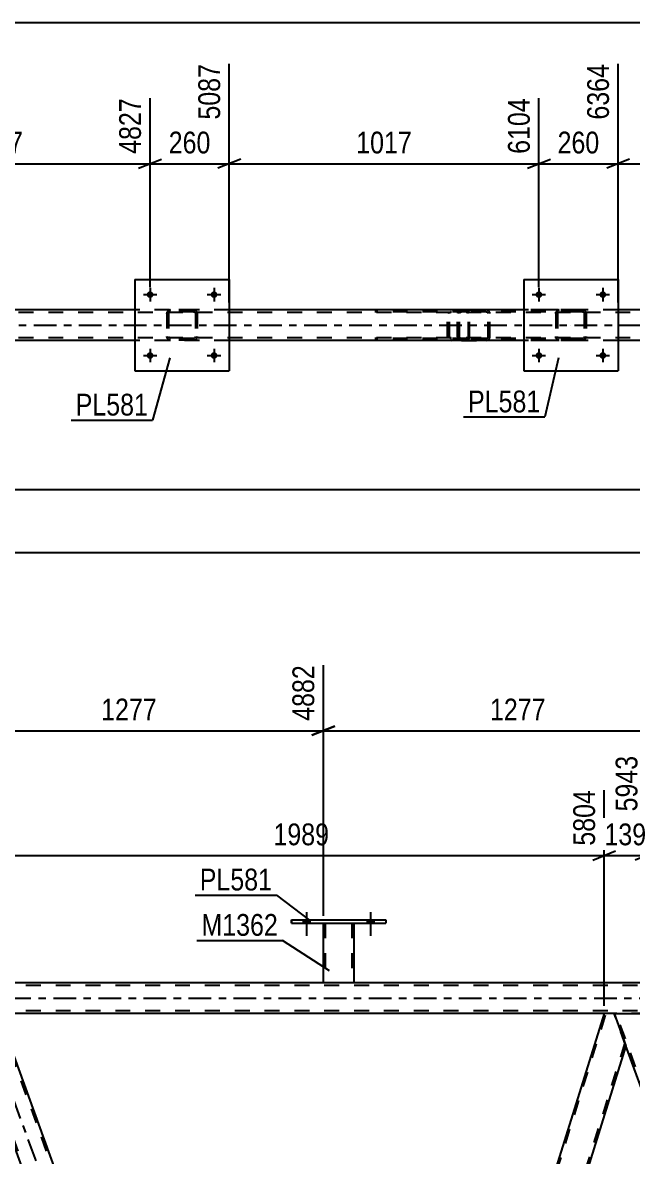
# Model space of a CAD drawing. Header units: millimetres. Extents: x 0 to 1766, y 0 to 560.
# Drawn here: x 1217.4 to 1297.5, y 406 to 555 of the extents above; entities that cross this region are included whole.
import ezdxf

# ---------------------------------------------------------------- set-up
doc = ezdxf.new("R2010")
doc.units = ezdxf.units.MM
doc.linetypes.add('DXK_LINE_DOT2', pattern=[3.9198, 1.9599, -1.9599])
doc.linetypes.add('DXK_LINE_DOT3', pattern=[5.9187, 2.979, -0.9799, 0.9799, -0.9799])
doc.styles.add('Arial Narrow', font='ARIALN.TTF', dxfattribs={"height": 0.2})

# ---------------------------------------------------------------- blocks, each defined once
blk = doc.blocks.new('Bolt-814172123-5159 - 5118')
at = {"linetype": 'Continuous'}
for points in [[(1234.62, 519.29, -1), (1233.74, 519.29, -1)], [(1243.02, 519.29, -1), (1242.14, 519.29, -1)]]:
    blk.add_hatch(color=1, dxfattribs=at).paths.add_polyline_path(points)
at = {"color": 1, "linetype": 'Continuous'}
for p, q in [((1234.18, 520.17), (1234.18, 518.41)), ((1242.58, 520.17), (1242.58, 518.41)), ((1233.3, 519.29), (1235.06, 519.29)), ((1241.7, 519.29), (1243.46, 519.29))]:
    blk.add_line(p, q, dxfattribs=at)
blk = doc.blocks.new('Bolt-814172123-5160 - 5118')
at = {"linetype": 'Continuous'}
for points in [[(1234.62, 511.29, -1), (1233.74, 511.29, -1)], [(1243.02, 511.29, -1), (1242.14, 511.29, -1)]]:
    blk.add_hatch(color=1, dxfattribs=at).paths.add_polyline_path(points)
at = {"color": 1, "linetype": 'Continuous'}
for p, q in [((1233.3, 511.29), (1235.06, 511.29)), ((1234.18, 512.17), (1234.18, 510.41)), ((1241.7, 511.29), (1243.46, 511.29)), ((1242.58, 512.17), (1242.58, 510.41))]:
    blk.add_line(p, q, dxfattribs=at)
blk = doc.blocks.new('Bolt-814172123-5161 - 5118')
at = {"linetype": 'Continuous'}
for points in [[(1285.7, 519.29, -1), (1284.82, 519.29, -1)], [(1294.1, 519.29, -1), (1293.22, 519.29, -1)]]:
    blk.add_hatch(color=1, dxfattribs=at).paths.add_polyline_path(points)
at = {"color": 1, "linetype": 'Continuous'}
for p, q in [((1285.26, 520.17), (1285.26, 518.41)), ((1293.66, 520.17), (1293.66, 518.41)), ((1284.38, 519.29), (1286.14, 519.29)), ((1292.78, 519.29), (1294.54, 519.29))]:
    blk.add_line(p, q, dxfattribs=at)
blk = doc.blocks.new('Bolt-814172123-5162 - 5118')
at = {"linetype": 'Continuous'}
for points in [[(1285.7, 511.29, -1), (1284.82, 511.29, -1)], [(1294.1, 511.29, -1), (1293.22, 511.29, -1)]]:
    blk.add_hatch(color=1, dxfattribs=at).paths.add_polyline_path(points)
at = {"color": 1, "linetype": 'Continuous'}
for p, q in [((1284.38, 511.29), (1286.14, 511.29)), ((1285.26, 512.17), (1285.26, 510.41)), ((1292.78, 511.29), (1294.54, 511.29)), ((1293.66, 512.17), (1293.66, 510.41))]:
    blk.add_line(p, q, dxfattribs=at)
blk = doc.blocks.new('Part-814172123-5199 - 5118')
at = {"color": 2, "linetype": 'Continuous'}
for p, q in [((1232.18, 521.29), (1232.18, 509.29)), ((1232.18, 521.29), (1244.58, 521.29)), ((1244.58, 521.29), (1244.58, 509.29)), ((1232.18, 509.29), (1244.58, 509.29))]:
    blk.add_line(p, q, dxfattribs=at)
blk = doc.blocks.new('Part-814172123-5200 - 5118')
at = {"color": 7, "linetype": 'DXK_LINE_DOT2'}
for p, q in [((1236.67, 517.25), (1236.86, 517.29)), ((1236.86, 517.29), (1236.67, 517.25)), ((1236.76, 517.03), (1236.86, 517.05)), ((1239.9, 517.29), (1236.86, 517.29)), ((1239.9, 517.05), (1236.86, 517.05)), ((1239.9, 517.29), (1240.08, 517.25)), ((1240.08, 517.25), (1239.9, 517.29)), ((1239.9, 517.05), (1239.99, 517.03)), ((1236.38, 516.81), (1236.41, 516.99)), ((1236.41, 516.99), (1236.38, 516.81)), ((1236.38, 516.81), (1236.38, 513.77)), ((1236.62, 516.81), (1236.63, 516.9)), ((1236.62, 516.81), (1236.62, 513.77)), ((1236.63, 516.9), (1236.69, 516.98)), ((1236.69, 516.98), (1236.76, 517.03)), ((1239.99, 517.03), (1240.07, 516.98)), ((1240.07, 516.98), (1240.12, 516.9)), ((1240.12, 516.9), (1240.14, 516.81)), ((1240.14, 516.81), (1240.14, 513.77)), ((1240.34, 516.99), (1240.38, 516.81)), ((1240.38, 516.81), (1240.34, 516.99)), ((1240.38, 516.81), (1240.38, 513.77)), ((1236.41, 513.58), (1236.38, 513.77)), ((1236.38, 513.77), (1236.41, 513.58)), ((1236.63, 513.67), (1236.62, 513.77)), ((1236.69, 513.6), (1236.63, 513.67)), ((1236.86, 513.29), (1236.67, 513.32)), ((1236.67, 513.32), (1236.86, 513.29)), ((1236.76, 513.54), (1236.69, 513.6)), ((1236.86, 513.53), (1236.76, 513.54)), ((1239.9, 513.53), (1236.86, 513.53)), ((1239.9, 513.29), (1236.86, 513.29)), ((1239.99, 513.54), (1239.9, 513.53)), ((1240.08, 513.32), (1239.9, 513.29)), ((1239.9, 513.29), (1240.08, 513.32)), ((1240.07, 513.6), (1239.99, 513.54)), ((1240.12, 513.67), (1240.07, 513.6)), ((1240.14, 513.77), (1240.12, 513.67)), ((1240.38, 513.77), (1240.34, 513.58)), ((1240.34, 513.58), (1240.38, 513.77))]:
    blk.add_line(p, q, dxfattribs=at)
at = {"color": 7, "linetype": 'DXK_LINE_DOT3'}
blk.add_line((1238.38, 515.29), (1238.38, 515.29), dxfattribs=at)
at = {"color": 7, "linetype": 'DXK_LINE_DOT2'}
for centre, start, end in [((1236.86, 516.81), 112.5, 157.5), ((1236.86, 516.81), 112.5, 157.5), ((1239.9, 516.81), 22.5, 67.5), ((1239.9, 516.81), 22.5, 67.5), ((1236.86, 513.77), 202.5, 247.5), ((1236.86, 513.77), 202.5, 247.5), ((1239.9, 513.77), 292.5, 337.5), ((1239.9, 513.77), 292.5, 337.5)]:
    blk.add_arc(centre, 0.48, start, end, dxfattribs=at)
blk = doc.blocks.new('Part-814172123-5205 - 5118')
at = {"color": 2, "linetype": 'Continuous'}
for p, q in [((1283.26, 521.29), (1283.26, 509.29)), ((1283.26, 521.29), (1295.66, 521.29)), ((1295.66, 521.29), (1295.66, 509.29)), ((1283.26, 509.29), (1295.66, 509.29))]:
    blk.add_line(p, q, dxfattribs=at)
blk = doc.blocks.new('Part-814172123-5206 - 5118')
at = {"color": 7, "linetype": 'DXK_LINE_DOT2'}
for p, q in [((1287.75, 517.25), (1287.94, 517.29)), ((1287.94, 517.29), (1287.75, 517.25)), ((1287.85, 517.03), (1287.94, 517.05)), ((1290.98, 517.29), (1287.94, 517.29)), ((1290.98, 517.05), (1287.94, 517.05)), ((1290.98, 517.29), (1291.16, 517.25)), ((1291.16, 517.25), (1290.98, 517.29)), ((1290.98, 517.05), (1291.07, 517.03)), ((1287.46, 516.81), (1287.49, 516.99)), ((1287.49, 516.99), (1287.46, 516.81)), ((1287.46, 516.81), (1287.46, 513.77)), ((1287.7, 516.81), (1287.72, 516.9)), ((1287.7, 516.81), (1287.7, 513.77)), ((1287.72, 516.9), (1287.77, 516.98)), ((1287.77, 516.98), (1287.85, 517.03)), ((1291.07, 517.03), (1291.15, 516.98)), ((1291.15, 516.98), (1291.2, 516.9)), ((1291.2, 516.9), (1291.22, 516.81)), ((1291.22, 516.81), (1291.22, 513.77)), ((1291.42, 516.99), (1291.46, 516.81)), ((1291.46, 516.81), (1291.42, 516.99)), ((1291.46, 516.81), (1291.46, 513.77)), ((1287.49, 513.58), (1287.46, 513.77)), ((1287.46, 513.77), (1287.49, 513.58)), ((1287.72, 513.67), (1287.7, 513.77)), ((1287.77, 513.6), (1287.72, 513.67)), ((1287.94, 513.29), (1287.75, 513.32)), ((1287.75, 513.32), (1287.94, 513.29)), ((1287.85, 513.54), (1287.77, 513.6)), ((1287.94, 513.53), (1287.85, 513.54)), ((1290.98, 513.53), (1287.94, 513.53)), ((1290.98, 513.29), (1287.94, 513.29)), ((1291.07, 513.54), (1290.98, 513.53)), ((1291.16, 513.32), (1290.98, 513.29)), ((1290.98, 513.29), (1291.16, 513.32)), ((1291.15, 513.6), (1291.07, 513.54)), ((1291.2, 513.67), (1291.15, 513.6)), ((1291.22, 513.77), (1291.2, 513.67)), ((1291.46, 513.77), (1291.42, 513.58)), ((1291.42, 513.58), (1291.46, 513.77))]:
    blk.add_line(p, q, dxfattribs=at)
at = {"color": 7, "linetype": 'DXK_LINE_DOT3'}
blk.add_line((1289.46, 515.29), (1289.46, 515.29), dxfattribs=at)
at = {"color": 7, "linetype": 'DXK_LINE_DOT2'}
for centre, start, end in [((1287.94, 516.81), 112.5, 157.5), ((1287.94, 516.81), 112.5, 157.5), ((1290.98, 516.81), 22.5, 67.5), ((1290.98, 516.81), 22.5, 67.5), ((1287.94, 513.77), 202.5, 247.5), ((1287.94, 513.77), 202.5, 247.5), ((1290.98, 513.77), 292.5, 337.5), ((1290.98, 513.77), 292.5, 337.5)]:
    blk.add_arc(centre, 0.48, start, end, dxfattribs=at)
blk = doc.blocks.new('Part-814172123-5316 - 5118')
at = {"color": 7, "linetype": 'DXK_LINE_DOT2'}
for p, q in [((1275.85, 517.28), (1263.7, 517.28)), ((1275.85, 517.04), (1263.7, 517.04)), ((1273.76, 517.28), (1273.57, 517.25)), ((1273.67, 517.03), (1273.76, 517.04)), ((1274.58, 517.28), (1274.58, 517.04)), ((1275.96, 517.25), (1275.85, 517.28)), ((1275.85, 517.04), (1275.9, 517.03)), ((1276.04, 517.14), (1275.96, 517.25)), ((1276.1, 516.99), (1276.04, 517.14)), ((1273.29, 516.94), (1273.26, 516.8)), ((1273.26, 513.76), (1273.26, 516.8)), ((1273.3, 516.99), (1273.29, 516.94)), ((1273.51, 516.8), (1273.53, 516.9)), ((1273.51, 513.76), (1273.51, 516.8)), ((1273.53, 516.9), (1273.58, 516.97)), ((1273.58, 516.97), (1273.67, 517.03)), ((1275.9, 517.03), (1275.95, 516.97)), ((1275.95, 516.97), (1275.98, 516.9)), ((1275.98, 516.9), (1275.99, 516.8)), ((1275.99, 513.76), (1275.99, 516.8)), ((1276.12, 516.8), (1276.1, 516.99)), ((1276.12, 513.76), (1276.12, 516.8)), ((1275.85, 513.52), (1263.7, 513.52)), ((1275.85, 513.28), (1263.7, 513.28)), ((1273.26, 513.76), (1273.28, 513.68)), ((1273.28, 513.68), (1273.3, 513.58)), ((1273.53, 513.67), (1273.51, 513.76)), ((1273.58, 513.59), (1273.53, 513.67)), ((1273.57, 513.32), (1273.76, 513.28)), ((1273.67, 513.54), (1273.58, 513.59)), ((1273.76, 513.52), (1273.67, 513.54)), ((1274.58, 513.28), (1274.58, 513.52)), ((1275.9, 513.54), (1275.85, 513.52)), ((1275.85, 513.28), (1275.96, 513.32)), ((1275.95, 513.59), (1275.9, 513.54)), ((1275.98, 513.67), (1275.95, 513.59)), ((1275.96, 513.32), (1276.04, 513.43)), ((1275.99, 513.76), (1275.98, 513.67)), ((1276.04, 513.43), (1276.1, 513.58)), ((1276.1, 513.58), (1276.12, 513.76))]:
    blk.add_line(p, q, dxfattribs=at)
blk = doc.blocks.new('Part-814172123-5317 - 5118')
at = {"color": 7, "linetype": 'DXK_LINE_DOT2'}
for p, q in [((1275.09, 517.28), (1274.89, 517.25)), ((1274.99, 517.03), (1275.09, 517.04)), ((1275.09, 517.28), (1278.32, 517.28)), ((1290.08, 517.28), (1275.09, 517.28)), ((1290.08, 517.04), (1275.09, 517.04)), ((1278.52, 517.25), (1278.32, 517.28)), ((1278.32, 517.04), (1278.42, 517.03)), ((1274.61, 516.94), (1274.58, 516.8)), ((1274.58, 513.76), (1274.58, 516.8)), ((1274.62, 516.99), (1274.61, 516.94)), ((1274.83, 516.8), (1274.85, 516.9)), ((1274.83, 513.76), (1274.83, 516.8)), ((1274.85, 516.9), (1274.91, 516.97)), ((1274.91, 516.97), (1274.99, 517.03)), ((1278.42, 517.03), (1278.5, 516.97)), ((1278.5, 516.97), (1278.56, 516.9)), ((1278.56, 516.9), (1278.58, 516.8)), ((1278.58, 513.76), (1278.58, 516.8)), ((1278.8, 516.94), (1278.79, 516.99)), ((1278.83, 516.8), (1278.8, 516.94)), ((1278.83, 513.76), (1278.83, 516.8)), ((1274.58, 513.76), (1274.59, 513.68)), ((1274.59, 513.68), (1274.62, 513.58)), ((1274.85, 513.67), (1274.83, 513.76)), ((1274.91, 513.59), (1274.85, 513.67)), ((1274.89, 513.32), (1275.09, 513.28)), ((1274.99, 513.54), (1274.91, 513.59)), ((1275.09, 513.52), (1274.99, 513.54)), ((1290.08, 513.52), (1275.09, 513.52)), ((1275.09, 513.28), (1278.32, 513.28)), ((1290.08, 513.28), (1275.09, 513.28)), ((1278.42, 513.54), (1278.32, 513.52)), ((1278.32, 513.28), (1278.52, 513.32)), ((1278.5, 513.59), (1278.42, 513.54)), ((1278.56, 513.67), (1278.5, 513.59)), ((1278.58, 513.76), (1278.56, 513.67)), ((1278.79, 513.58), (1278.82, 513.68)), ((1278.82, 513.68), (1278.83, 513.76))]:
    blk.add_line(p, q, dxfattribs=at)
for centre, start, end in [((1278.34, 516.78), 24.32, 69.2417), ((1278.34, 513.79), 290.7584, 335.6801)]:
    blk.add_arc(centre, 0.496, start, end, dxfattribs=at)
blk = doc.blocks.new('Part-814172123-5381 - 5118')
at = {"color": 2, "linetype": 'Continuous'}
for p, q in [((1232.18, 517.28), (1193.5, 517.28)), ((1283.26, 517.28), (1244.58, 517.28)), ((1334.34, 517.28), (1295.66, 517.28)), ((1232.18, 513.28), (1193.5, 513.28)), ((1283.26, 513.28), (1244.58, 513.28)), ((1334.34, 513.28), (1295.66, 513.28))]:
    blk.add_line(p, q, dxfattribs=at)
at = {"color": 7, "linetype": 'DXK_LINE_DOT2'}
for p, q in [((1244.58, 517.28), (1232.18, 517.28)), ((1295.66, 517.28), (1283.26, 517.28)), ((1673.56, 516.96), (1070.93, 516.96)), ((1673.56, 513.6), (1070.93, 513.6)), ((1244.58, 513.28), (1232.18, 513.28)), ((1295.66, 513.28), (1283.26, 513.28))]:
    blk.add_line(p, q, dxfattribs=at)
at = {"color": 7, "linetype": 'DXK_LINE_DOT3'}
blk.add_line((1070.93, 515.28), (1673.56, 515.28), dxfattribs=at)
blk = doc.blocks.new('Bolt-814172123-3387 - 3372')
at = {"linetype": 'Continuous'}
for points in [[(1254.3, 436.66), (1255.18, 436.66), (1255.18, 437.14), (1254.3, 437.14)], [(1262.7, 436.66), (1263.58, 436.66), (1263.58, 437.14), (1262.7, 437.14)]]:
    blk.add_hatch(color=1, dxfattribs=at).paths.add_polyline_path(points)
at = {"color": 1, "linetype": 'Continuous'}
for p, q in [((1254.74, 438.14), (1254.74, 435.02)), ((1263.14, 438.14), (1263.14, 435.02)), ((1254.3, 437.14), (1254.3, 436.66)), ((1255.18, 437.14), (1255.18, 436.66)), ((1262.7, 437.14), (1262.7, 436.66)), ((1263.58, 437.14), (1263.58, 436.66))]:
    blk.add_line(p, q, dxfattribs=at)
blk = doc.blocks.new('Bolt-814172123-3388 - 3372')
at = {"linetype": 'Continuous'}
for points in [[(1254.3, 436.66), (1255.18, 436.66), (1255.18, 437.14), (1254.3, 437.14)], [(1262.7, 436.66), (1263.58, 436.66), (1263.58, 437.14), (1262.7, 437.14)]]:
    blk.add_hatch(color=1, dxfattribs=at).paths.add_polyline_path(points)
at = {"color": 1, "linetype": 'Continuous'}
for p, q in [((1254.74, 438.14), (1254.74, 435.02)), ((1263.14, 438.14), (1263.14, 435.02)), ((1254.3, 437.14), (1254.3, 436.66)), ((1255.18, 437.14), (1255.18, 436.66)), ((1262.7, 437.14), (1262.7, 436.66)), ((1263.58, 437.14), (1263.58, 436.66))]:
    blk.add_line(p, q, dxfattribs=at)
blk = doc.blocks.new('Part-814172123-3587 - 3372')
at = {"color": 7, "linetype": 'DXK_LINE_DOT2'}
for p, q in [((1257.26, 306.7), (1294.08, 424.82)), ((1296.55, 420.94), (1259.98, 303.6)), ((1257.54, 308.42), (1257.12, 307.07)), ((1258.39, 303.6), (1257.12, 307.07)), ((1261.73, 308.42), (1260.23, 303.6)), ((1260.23, 303.6), (1258.39, 303.6))]:
    blk.add_line(p, q, dxfattribs=at)
at = {"color": 2, "linetype": 'Continuous'}
for p, q in [((1293.83, 424.82), (1257.54, 308.42)), ((1295.14, 424.82), (1293.83, 424.82)), ((1295.14, 424.82), (1296.69, 420.57)), ((1296.69, 420.57), (1261.73, 308.42))]:
    blk.add_line(p, q, dxfattribs=at)
blk = doc.blocks.new('Part-814172123-3641 - 3372')
at = {"color": 7, "linetype": 'DXK_LINE_DOT2'}
for p, q in [((1694.12, 428.5), (1061.67, 428.5)), ((1260.94, 428.82), (1256.94, 428.82)), ((1694.12, 425.14), (1061.67, 425.14)), ((1299.4, 424.82), (1293.83, 424.82))]:
    blk.add_line(p, q, dxfattribs=at)
at = {"color": 2, "linetype": 'Continuous'}
for p, q in [((1256.94, 428.82), (1209.86, 428.82)), ((1308.02, 428.82), (1260.94, 428.82)), ((1293.83, 424.82), (1214.27, 424.82))]:
    blk.add_line(p, q, dxfattribs=at)
at = {"color": 7, "linetype": 'DXK_LINE_DOT3'}
blk.add_line((1061.67, 426.82), (1694.12, 426.82), dxfattribs=at)
blk = doc.blocks.new('Part-814172123-3515 - 3372')
at = {"color": 2, "linetype": 'Continuous'}
for p, q in [((1256.94, 428.82), (1256.94, 436.66)), ((1260.94, 436.66), (1260.94, 428.82)), ((1260.91, 428.82), (1256.94, 428.82)), ((1260.94, 428.82), (1260.91, 428.82))]:
    blk.add_line(p, q, dxfattribs=at)
at = {"color": 7, "linetype": 'DXK_LINE_DOT2'}
for p, q in [((1256.94, 436.66), (1260.94, 436.66)), ((1256.94, 436.66), (1256.94, 436.66)), ((1256.94, 436.66), (1256.94, 436.66)), ((1257.18, 436.66), (1257.18, 428.82)), ((1260.7, 436.66), (1260.7, 428.82)), ((1260.94, 436.66), (1260.94, 436.66)), ((1260.94, 436.66), (1260.94, 436.66)), ((1260.68, 428.82), (1260.7, 428.82))]:
    blk.add_line(p, q, dxfattribs=at)
blk = doc.blocks.new('Part-814172123-3520 - 3372')
at = {"color": 2, "linetype": 'Continuous'}
for p, q in [((1252.74, 436.66), (1252.74, 437.14)), ((1252.74, 437.14), (1252.74, 437.14)), ((1252.74, 437.14), (1265.14, 437.14)), ((1252.74, 436.66), (1252.74, 436.66)), ((1252.74, 436.66), (1265.14, 436.66)), ((1265.14, 437.14), (1265.14, 436.66))]:
    blk.add_line(p, q, dxfattribs=at)
at = {"color": 7, "linetype": 'DXK_LINE_DOT2'}
for p, q in [((1252.74, 437.14), (1252.74, 436.66)), ((1252.74, 437.14), (1252.74, 437.14)), ((1252.74, 436.66), (1252.74, 436.66)), ((1265.14, 437.14), (1265.14, 436.66))]:
    blk.add_line(p, q, dxfattribs=at)
blk = doc.blocks.new('Part-814172123-3571 - 3372')
at = {"color": 2, "linetype": 'Continuous'}
for p, q in [((1295.14, 424.82), (1298.89, 424.82)), ((1299.4, 424.82), (1298.89, 424.82)), ((1342.26, 307.07), (1299.4, 424.82)), ((1339.26, 303.6), (1296.69, 420.57))]:
    blk.add_line(p, q, dxfattribs=at)
at = {"color": 7, "linetype": 'DXK_LINE_DOT2'}
for p, q in [((1296.69, 420.57), (1295.14, 424.82)), ((1339.52, 303.6), (1295.4, 424.82)), ((1343.27, 303.6), (1299.14, 424.82)), ((1343.52, 303.6), (1342.26, 307.07)), ((1343.52, 303.6), (1339.26, 303.6))]:
    blk.add_line(p, q, dxfattribs=at)
blk = doc.blocks.new('Part-814172123-3592 - 3372')
at = {"color": 7, "linetype": 'DXK_LINE_DOT3'}
blk.add_line((1259.68, 294.2), (1208.72, 434.22), dxfattribs=at)
at = {"color": 2, "linetype": 'Continuous'}
for p, q in [((1213.76, 424.82), (1210.01, 424.82)), ((1214.27, 424.82), (1213.76, 424.82)), ((1256.63, 308.42), (1214.27, 424.82)), ((1252.38, 308.42), (1211.56, 420.57))]:
    blk.add_line(p, q, dxfattribs=at)
at = {"color": 7, "linetype": 'DXK_LINE_DOT2'}
for p, q in [((1210.01, 424.82), (1211.56, 420.57)), ((1254.39, 303.6), (1210.26, 424.82)), ((1258.13, 303.6), (1214.01, 424.82)), ((1254.13, 303.6), (1252.38, 308.42)), ((1258.39, 303.6), (1256.63, 308.42)), ((1258.39, 303.6), (1254.13, 303.6))]:
    blk.add_line(p, q, dxfattribs=at)
blk = doc.blocks.new('StraightDimension-814172123-5483 - 5118')
at = {"color": 7, "linetype": 'Continuous'}
blk.add_line((1061.67, 555.04), (1674.2, 555.04), dxfattribs=at)
blk = doc.blocks.new('StraightDimension-814172123-5506 - 5118')
at = {"color": 7, "linetype": 'Continuous'}
blk.add_line((1108.31, 493.68), (1673.56, 493.68), dxfattribs=at)
blk = doc.blocks.new('StraightDimension-814172123-5660 - 5118')
at = {"color": 7, "linetype": 'Continuous'}
for p, q in [((1193.5, 518.19), (1193.5, 549.61)), ((1234.18, 520.29), (1234.18, 545.11)), ((1195, 537.1), (1192, 535.9)), ((1193.5, 536.5), (1234.18, 536.5)), ((1232.68, 535.9), (1235.68, 537.1))]:
    blk.add_line(p, q, dxfattribs=at)
at = {"color": 0}
blk.add_wipeout([(1218.09, 537.25), (1218.09, 541.45), (1209.58, 541.45), (1209.58, 537.25)], dxfattribs=at)
at = {"color": 3, "style": 'Arial Narrow'}
blk.add_text('1017', height=2.863, dxfattribs=at).set_placement((1210.18, 537.85))
at = {"color": 0, "linetype": 'Continuous'}
blk.add_wipeout([(1233.58, 545.71), (1229.38, 545.71), (1229.38, 537.2), (1233.58, 537.2)], dxfattribs=at)
at = {"color": 3, "linetype": 'Continuous', "style": 'Arial Narrow'}
blk.add_text('4827', height=2.863, rotation=90.0002, dxfattribs=at).set_placement((1232.98, 537.8))
blk = doc.blocks.new('StraightDimension-814172123-5671 - 5118')
at = {"color": 7, "linetype": 'Continuous'}
for p, q in [((1244.58, 518.28), (1244.58, 549.61)), ((1234.18, 520.29), (1234.18, 545.11)), ((1232.68, 535.9), (1235.68, 537.1)), ((1234.18, 536.5), (1244.58, 536.5)), ((1246.08, 537.1), (1243.08, 535.9))]:
    blk.add_line(p, q, dxfattribs=at)
at = {"color": 0}
blk.add_wipeout([(1242.72, 537.25), (1242.72, 541.45), (1236.03, 541.45), (1236.03, 537.25)], dxfattribs=at)
at = {"color": 3, "style": 'Arial Narrow'}
blk.add_text('260', height=2.863, dxfattribs=at).set_placement((1236.63, 537.85))
at = {"color": 0, "linetype": 'Continuous'}
blk.add_wipeout([(1243.98, 550.21), (1239.78, 550.21), (1239.78, 541.7), (1243.98, 541.7)], dxfattribs=at)
at = {"color": 3, "linetype": 'Continuous', "style": 'Arial Narrow'}
blk.add_text('5087', height=2.863, rotation=90.0002, dxfattribs=at).set_placement((1243.38, 542.3))
blk = doc.blocks.new('StraightDimension-814172123-5689 - 5118')
at = {"color": 7, "linetype": 'Continuous'}
for p, q in [((1244.58, 518.28), (1244.58, 549.61)), ((1285.26, 520.29), (1285.26, 545.11)), ((1246.08, 537.1), (1243.08, 535.9)), ((1244.58, 536.5), (1285.26, 536.5)), ((1283.76, 535.9), (1286.76, 537.1))]:
    blk.add_line(p, q, dxfattribs=at)
at = {"color": 0}
blk.add_wipeout([(1269.17, 537.25), (1269.17, 541.45), (1260.66, 541.45), (1260.66, 537.25)], dxfattribs=at)
at = {"color": 3, "style": 'Arial Narrow'}
blk.add_text('1017', height=2.863, dxfattribs=at).set_placement((1261.26, 537.85))
at = {"color": 0, "linetype": 'Continuous'}
blk.add_wipeout([(1284.66, 545.71), (1280.46, 545.71), (1280.46, 537.2), (1284.66, 537.2)], dxfattribs=at)
at = {"color": 3, "linetype": 'Continuous', "style": 'Arial Narrow'}
blk.add_text('6104', height=2.863, rotation=90.0002, dxfattribs=at).set_placement((1284.06, 537.8))
blk = doc.blocks.new('StraightDimension-814172123-5707 - 5118')
at = {"color": 7, "linetype": 'Continuous'}
for p, q in [((1295.66, 518.28), (1295.66, 549.61)), ((1285.26, 520.29), (1285.26, 545.11)), ((1283.76, 535.9), (1286.76, 537.1)), ((1285.26, 536.5), (1295.66, 536.5)), ((1297.16, 537.1), (1294.16, 535.9))]:
    blk.add_line(p, q, dxfattribs=at)
at = {"color": 0}
blk.add_wipeout([(1293.8, 537.25), (1293.8, 541.45), (1287.11, 541.45), (1287.11, 537.25)], dxfattribs=at)
at = {"color": 3, "style": 'Arial Narrow'}
blk.add_text('260', height=2.863, dxfattribs=at).set_placement((1287.71, 537.85))
at = {"color": 0, "linetype": 'Continuous'}
blk.add_wipeout([(1295.06, 550.21), (1290.86, 550.21), (1290.86, 541.7), (1295.06, 541.7)], dxfattribs=at)
at = {"color": 3, "linetype": 'Continuous', "style": 'Arial Narrow'}
blk.add_text('6364', height=2.863, rotation=90.0002, dxfattribs=at).set_placement((1294.46, 542.3))
blk = doc.blocks.new('StraightDimension-814172123-5725 - 5118')
at = {"color": 7, "linetype": 'Continuous'}
for p, q in [((1295.66, 518.28), (1295.66, 549.61)), ((1336.34, 520.29), (1336.34, 545.11)), ((1297.16, 537.1), (1294.16, 535.9)), ((1295.66, 536.5), (1336.34, 536.5)), ((1334.84, 535.9), (1337.84, 537.1))]:
    blk.add_line(p, q, dxfattribs=at)
at = {"color": 0}
blk.add_wipeout([(1320.25, 537.25), (1320.25, 541.45), (1311.74, 541.45), (1311.74, 537.25)], dxfattribs=at)
at = {"color": 3, "style": 'Arial Narrow'}
blk.add_text('1017', height=2.863, dxfattribs=at).set_placement((1312.34, 537.85))
at = {"color": 0, "linetype": 'Continuous'}
blk.add_wipeout([(1335.74, 545.71), (1331.54, 545.71), (1331.54, 537.2), (1335.74, 537.2)], dxfattribs=at)
at = {"color": 3, "linetype": 'Continuous', "style": 'Arial Narrow'}
blk.add_text('7381', height=2.863, rotation=90.0002, dxfattribs=at).set_placement((1335.14, 537.8))
blk = doc.blocks.new('StraightDimension-814172123-6028 - 5118')
at = {"color": 7, "linetype": 'Continuous'}
blk.add_line((1062.31, 485.39), (1673.56, 485.39), dxfattribs=at)
blk = doc.blocks.new('StraightDimension-814172123-4477 - 3372')
at = {"color": 7, "linetype": 'Continuous'}
for p, q in [((1214.27, 425.82), (1214.27, 458.68)), ((1293.83, 425.82), (1293.83, 454.18)), ((1215.77, 446.17), (1212.77, 444.97)), ((1214.27, 445.57), (1293.83, 445.57)), ((1292.33, 444.97), (1295.33, 446.17))]:
    blk.add_line(p, q, dxfattribs=at)
at = {"color": 0}
blk.add_wipeout([(1258.3, 446.32), (1258.3, 450.52), (1249.79, 450.52), (1249.79, 446.32)], dxfattribs=at)
at = {"color": 3, "style": 'Arial Narrow'}
blk.add_text('1989', height=2.863, dxfattribs=at).set_placement((1250.39, 446.92))
at = {"color": 0, "linetype": 'Continuous'}
blk.add_wipeout([(1293.23, 454.78), (1289.03, 454.78), (1289.03, 446.27), (1293.23, 446.27)], dxfattribs=at)
at = {"color": 3, "linetype": 'Continuous', "style": 'Arial Narrow'}
blk.add_text('5804', height=2.863, rotation=90.0002, dxfattribs=at).set_placement((1292.63, 446.87))
blk = doc.blocks.new('StraightDimension-814172123-4948 - 3372')
at = {"color": 7, "linetype": 'Continuous'}
for p, q in [((1205.86, 437.66), (1205.86, 470.6)), ((1256.94, 437.66), (1256.94, 470.6)), ((1207.36, 462.58), (1204.36, 461.38)), ((1205.86, 461.98), (1256.94, 461.98)), ((1255.44, 461.38), (1258.44, 462.58))]:
    blk.add_line(p, q, dxfattribs=at)
at = {"color": 0}
blk.add_wipeout([(1235.66, 462.73), (1235.66, 466.93), (1227.15, 466.93), (1227.15, 462.73)], dxfattribs=at)
at = {"color": 3, "style": 'Arial Narrow'}
blk.add_text('1277', height=2.863, dxfattribs=at).set_placement((1227.75, 463.33))
at = {"color": 0, "linetype": 'Continuous'}
blk.add_wipeout([(1256.34, 471.2), (1252.14, 471.2), (1252.14, 462.68), (1256.34, 462.68)], dxfattribs=at)
at = {"color": 3, "linetype": 'Continuous', "style": 'Arial Narrow'}
blk.add_text('4882', height=2.863, rotation=90.0002, dxfattribs=at).set_placement((1255.74, 463.28))
blk = doc.blocks.new('StraightDimension-814172123-4501 - 3372')
at = {"color": 7, "linetype": 'Continuous'}
for p, q in [((1299.4, 425.82), (1299.4, 458.68)), ((1293.83, 425.82), (1293.83, 454.18)), ((1292.33, 444.97), (1295.33, 446.17)), ((1293.83, 445.57), (1299.4, 445.57)), ((1300.9, 446.17), (1297.9, 444.97))]:
    blk.add_line(p, q, dxfattribs=at)
at = {"color": 0}
blk.add_wipeout([(1299.95, 446.32), (1299.95, 450.52), (1293.27, 450.52), (1293.27, 446.32)], dxfattribs=at)
at = {"color": 3, "style": 'Arial Narrow'}
blk.add_text('139', height=2.863, dxfattribs=at).set_placement((1293.87, 446.92))
at = {"color": 0, "linetype": 'Continuous'}
blk.add_wipeout([(1298.8, 459.28), (1294.6, 459.28), (1294.6, 450.77), (1298.8, 450.77)], dxfattribs=at)
at = {"color": 3, "linetype": 'Continuous', "style": 'Arial Narrow'}
blk.add_text('5943', height=2.863, rotation=90.0002, dxfattribs=at).set_placement((1298.2, 451.37))
blk = doc.blocks.new('StraightDimension-814172123-4938 - 3372')
at = {"color": 7, "linetype": 'Continuous'}
for p, q in [((1256.94, 437.66), (1256.94, 470.6)), ((1308.02, 437.66), (1308.02, 470.6)), ((1258.44, 462.58), (1255.44, 461.38)), ((1256.94, 461.98), (1308.02, 461.98)), ((1306.52, 461.38), (1309.52, 462.58))]:
    blk.add_line(p, q, dxfattribs=at)
at = {"color": 0}
blk.add_wipeout([(1286.74, 462.73), (1286.74, 466.93), (1278.23, 466.93), (1278.23, 462.73)], dxfattribs=at)
at = {"color": 3, "style": 'Arial Narrow'}
blk.add_text('1277', height=2.863, dxfattribs=at).set_placement((1278.83, 463.33))
at = {"color": 0, "linetype": 'Continuous'}
blk.add_wipeout([(1307.42, 471.2), (1303.22, 471.2), (1303.22, 462.68), (1307.42, 462.68)], dxfattribs=at)
at = {"color": 3, "linetype": 'Continuous', "style": 'Arial Narrow'}
blk.add_text('6159', height=2.863, rotation=90.0002, dxfattribs=at).set_placement((1306.82, 463.28))
blk = doc.blocks.new('Mark-814172123-5195 - 5118')
at = {"color": 0}
blk.add_wipeout([(1233.91, 503.4), (1233.91, 506.4), (1224.41, 506.4), (1224.41, 503.4)], dxfattribs=at)
blk.add_wipeout([(1233.91, 503.4), (1233.91, 506.4), (1224.41, 506.4), (1224.41, 503.4)], dxfattribs=at)
at = {"color": 30, "linetype": 'Continuous'}
for p in [(1236.77, 511), (1223.81, 502.8)]:
    blk.add_line(p, (1234.51, 502.8), dxfattribs=at)
at = {"color": 3, "style": 'Arial Narrow'}
blk.add_text('PL581', height=2.863, dxfattribs=at).set_placement((1224.41, 503.4))
blk = doc.blocks.new('Mark-814172123-5201 - 5118')
at = {"color": 0}
blk.add_wipeout([(1285.45, 503.82), (1285.45, 506.82), (1275.95, 506.82), (1275.95, 503.82)], dxfattribs=at)
blk.add_wipeout([(1285.45, 503.82), (1285.45, 506.82), (1275.95, 506.82), (1275.95, 503.82)], dxfattribs=at)
at = {"color": 30, "linetype": 'Continuous'}
for p in [(1287.85, 511), (1275.35, 503.22)]:
    blk.add_line(p, (1286.05, 503.22), dxfattribs=at)
at = {"color": 3, "style": 'Arial Narrow'}
blk.add_text('PL581', height=2.863, dxfattribs=at).set_placement((1275.95, 503.82))
blk = doc.blocks.new('Mark-814172123-3511 - 3372')
at = {"color": 0}
blk.add_wipeout([(1250.98, 435.02), (1250.98, 438.02), (1240.93, 438.02), (1240.93, 435.02)], dxfattribs=at)
blk.add_wipeout([(1250.98, 435.02), (1250.98, 438.02), (1240.93, 438.02), (1240.93, 435.02)], dxfattribs=at)
at = {"color": 30, "linetype": 'Continuous'}
for p in [(1240.33, 434.42), (1257.75, 430.4)]:
    blk.add_line(p, (1251.58, 434.42), dxfattribs=at)
at = {"color": 3, "style": 'Arial Narrow'}
blk.add_text('M1362', height=2.863, dxfattribs=at).set_placement((1240.93, 435.02))
blk = doc.blocks.new('Mark-814172123-3516 - 3372')
at = {"color": 0}
blk.add_wipeout([(1250.22, 440.98), (1250.22, 443.98), (1240.71, 443.98), (1240.71, 440.98)], dxfattribs=at)
blk.add_wipeout([(1250.22, 440.98), (1250.22, 443.98), (1240.71, 443.98), (1240.71, 440.98)], dxfattribs=at)
at = {"color": 30, "linetype": 'Continuous'}
for p in [(1240.11, 440.38), (1255.23, 437.03)]:
    blk.add_line(p, (1250.82, 440.38), dxfattribs=at)
at = {"color": 3, "style": 'Arial Narrow'}
blk.add_text('PL581', height=2.863, dxfattribs=at).set_placement((1240.71, 440.98))

msp = doc.modelspace()

# ---------------------------------------------------------------- block references
for name in ['StraightDimension-814172123-5483 - 5118', 'Part-814172123-5199 - 5118', 'Bolt-814172123-5159 - 5118', 'Part-814172123-5205 - 5118', 'Bolt-814172123-5161 - 5118', 'Part-814172123-5381 - 5118', 'Part-814172123-5200 - 5118', 'Part-814172123-5316 - 5118', 'Part-814172123-5317 - 5118', 'Part-814172123-5206 - 5118', 'Bolt-814172123-5160 - 5118', 'Bolt-814172123-5162 - 5118', 'Bolt-814172123-3387 - 3372', 'Bolt-814172123-3388 - 3372', 'Part-814172123-3520 - 3372', 'Part-814172123-3515 - 3372', 'Part-814172123-3592 - 3372', 'Part-814172123-3641 - 3372', 'Part-814172123-3587 - 3372', 'Part-814172123-3571 - 3372']:
    msp.add_blockref(name, (0, 0))

# ---------------------------------------------------------------- next in the draw order: block references
for name in ['StraightDimension-814172123-5660 - 5118', 'StraightDimension-814172123-5506 - 5118', 'StraightDimension-814172123-4477 - 3372']:
    msp.add_blockref(name, (0, 0))

# ---------------------------------------------------------------- next in the draw order: block references
for name in ['StraightDimension-814172123-5671 - 5118', 'StraightDimension-814172123-6028 - 5118', 'StraightDimension-814172123-4948 - 3372', 'StraightDimension-814172123-4501 - 3372']:
    msp.add_blockref(name, (0, 0))

# ---------------------------------------------------------------- next in the draw order: block references
for name in ['StraightDimension-814172123-5689 - 5118', 'Mark-814172123-5195 - 5118', 'Mark-814172123-5201 - 5118', 'StraightDimension-814172123-4938 - 3372']:
    msp.add_blockref(name, (0, 0))

# ---------------------------------------------------------------- next in the draw order: block references
for name in ['StraightDimension-814172123-5707 - 5118', 'Mark-814172123-3511 - 3372']:
    msp.add_blockref(name, (0, 0))

# ---------------------------------------------------------------- next in the draw order: block references
for name in ['StraightDimension-814172123-5725 - 5118', 'Mark-814172123-3516 - 3372']:
    msp.add_blockref(name, (0, 0))

doc.saveas('drawing.dxf')
